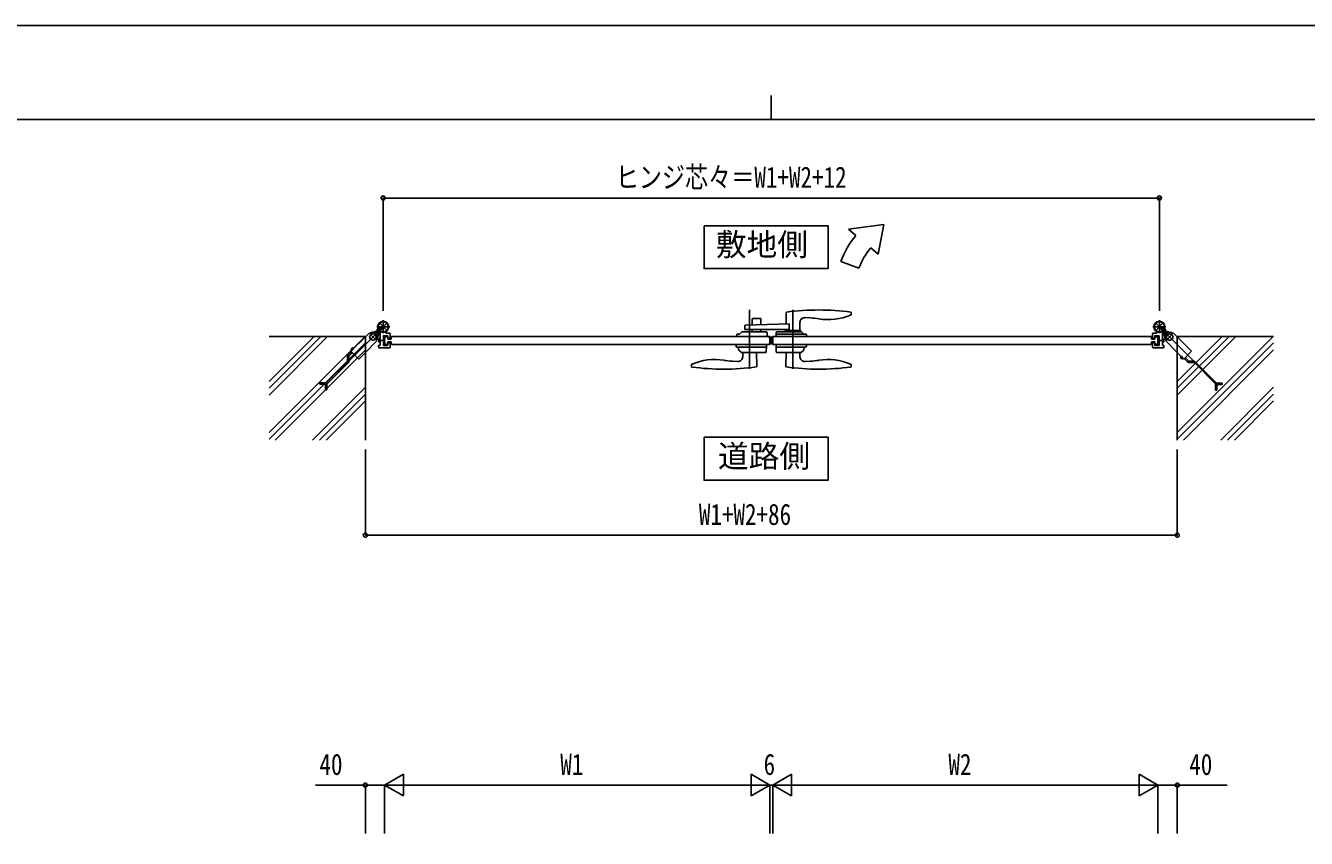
# Model space of a CAD drawing. Units: millimetres, scale not verified. Extents: x -4205 to 4205, y -2970 to 2970.
# Drawn here: x -1554 to 1106, y 1282 to 2970 of the extents above; entities that cross this region are included whole.
import ezdxf
from ezdxf.enums import TextEntityAlignment as Align

# ---------------------------------------------------------------- set-up
doc = ezdxf.new("R2010")
doc.units = ezdxf.units.MM
doc.header["$LTSCALE"] = 10
for name, color, linetype in [('0-2_USER1', 3, 'Continuous'), ('0-3_YKK_12', 2, 'Continuous'), ('0-4_YKK_13', 4, 'Continuous'), ('0-5_YKK_A1', 4, 'Continuous'), ('0-6_YKK_D', 6, 'Continuous'), ('0-7_YKK_ZWAK', 7, 'Continuous')]:
    doc.layers.add(name, color=color, linetype=linetype)
doc.styles.add('ＭＳ ゴシック', font='')
doc.styles.get('ＭＳ ゴシック').set_extended_font_data('MS Gothic')

msp = doc.modelspace()

# ---------------------------------------------------------------- linework, layer by layer
at = {"layer": '0-2_USER1'}
for points in [[(-144.51, 2554.58), (-144.51, 2465.33), (113.09, 2465.33), (113.09, 2554.58)], [(-144.51, 2115.14), (-144.51, 2025.89), (113.09, 2025.89), (113.09, 2115.14)]]:
    msp.add_lwpolyline(points, close=True, dxfattribs=at)
at = {"layer": '0-3_YKK_12'}
for p, q in [((-49.98, 2379.53), (-49.98, 2257.48)), ((40.02, 2379.53), (40.02, 2257.48)), ((-4.98, 2307.51), (-4.98, 2324.55))]:
    msp.add_line(p, q, dxfattribs=at)
at = {"layer": '0-4_YKK_13'}
for p, q in [((26, 2374.02), (25.6, 2350.74)), ((160.93, 2370.76), (161.02, 2373.36)), ((161.02, 2373.36), (161.01, 2374.02)), ((-59.98, 2339.05), (-59.98, 2346.78)), ((32.2, 2350.97), (-59.02, 2347.78)), ((-44.49, 2361.04), (-44.49, 2348.34)), ((-27.49, 2362.04), (-43.49, 2362.04)), ((-26.49, 2348.97), (-26.49, 2361.04)), ((32.2, 2350.97), (32.2, 2339.05)), ((54.27, 2337.05), (54.42, 2353.69)), ((76.27, 2363), (64.95, 2363.59)), ((-76.34, 2324.55), (-76.48, 2328.54)), ((-14.64, 2334.04), (-66.49, 2334.04)), ((32.2, 2339.05), (-59.98, 2339.05)), ((-44.49, 2339.05), (-44.49, 2334.04)), ((-26.49, 2334.04), (-26.49, 2339.05)), ((-13.64, 2333.08), (-13.48, 2328.54)), ((-13.48, 2328.54), (-13.62, 2324.55)), ((5.18, 2333.08), (5.02, 2328.55)), ((5.02, 2328.55), (5.16, 2324.55)), ((67.02, 2329.55), (5.05, 2329.55)), ((5.16, 2324.55), (67.88, 2324.55)), ((6.18, 2334.05), (58.02, 2334.05)), ((24.07, 2336.55), (24.07, 2334.55)), ((55.47, 2337.05), (24.57, 2337.05)), ((25.74, 2337.05), (25.74, 2339.05)), ((55.97, 2334.55), (55.97, 2336.55)), ((62.52, 2329.55), (58.02, 2334.05)), ((67.88, 2324.55), (68.02, 2328.55)), ((-77.84, 2307.55), (-77.98, 2303.55)), ((-77.98, 2303.55), (-77.98, 2303.51)), ((-15.12, 2307.55), (-77.84, 2307.55)), ((-76.98, 2302.55), (-15.02, 2302.55)), ((-72.98, 2302.55), (-72.78, 2296.75)), ((-72.63, 2296.41), (-67.92, 2291.69)), ((-67.56, 2291.55), (-16.36, 2291.55)), ((-64.25, 2291.55), (-64.41, 2282.32)), ((-35.71, 2291.55), (-35.21, 2262.84)), ((-14.98, 2303.55), (-15.37, 2292.51)), ((-15.12, 2307.55), (-14.98, 2303.55)), ((5.16, 2307.55), (5.02, 2303.55)), ((5.02, 2303.55), (5.41, 2292.51)), ((67.02, 2302.55), (5.05, 2302.55)), ((5.16, 2307.55), (67.88, 2307.55)), ((57.6, 2291.55), (6.4, 2291.55)), ((25.75, 2291.55), (25.25, 2262.84)), ((54.29, 2291.55), (54.45, 2282.32)), ((62.67, 2296.41), (57.96, 2291.69)), ((63.02, 2302.55), (62.82, 2296.75)), ((67.88, 2307.55), (68.02, 2303.55)), ((68.02, 2303.55), (68.02, 2303.51)), ((-86.23, 2273.1), (-74.93, 2272.51)), ((-35.21, 2262.84), (-35.22, 2262.18)), ((25.25, 2262.84), (25.26, 2262.18)), ((76.27, 2273.1), (64.97, 2272.51))]:
    msp.add_line(p, q, dxfattribs=at)
for points in [[(-13.62, 2324.54), (-37.53, 2324.54), (-76.34, 2324.54)], [(-75.48, 2329.54), (-70.99, 2329.54), (-66.49, 2334.04)], [(-170.89, 2265.34), (-170.98, 2262.73), (-170.97, 2262.07)], [(160.93, 2265.34), (161.02, 2262.73), (161.01, 2262.07)]]:
    msp.add_lwpolyline(points, dxfattribs=at)
for centre, radius, start, end in [((27, 2374), 1, 97.81776, 179), ((93.52, 1889.55), 490, 82.18537, 97.81776), ((113.06, 2479.55), 120, 260.71811, 292.87469), ((158.93, 2370.83), 2, 292.87469, 358), ((160.01, 2374.01), 1, 1, 82.18537), ((-58.98, 2346.78), 1, 92, 180), ((-43.49, 2361.04), 1, 90, 180), ((-27.49, 2361.04), 1, 0, 90), ((64.42, 2353.6), 10, 87, 179.5), ((67.9, 2203.21), 160, 80.71811, 87), ((-75.48, 2328.54), 1, 90, 178), ((-14.64, 2333.04), 1, 2, 90), ((6.18, 2333.05), 1, 90, 178), ((24.57, 2336.55), 0.5, 90, 180), ((24.57, 2334.55), 0.5, 180, 270), ((55.47, 2336.55), 0.5, 0, 90), ((55.47, 2334.55), 0.5, 270, 0), ((67.02, 2328.55), 1, 2, 90), ((-76.98, 2303.55), 1, 182, 270), ((-72.28, 2296.76), 0.5, 182, 225), ((-67.56, 2292.05), 0.5, 225, 270), ((-16.36, 2292.55), 1, 270, 358), ((6.4, 2292.55), 1, 182, 270), ((57.6, 2292.05), 0.5, 270, 315), ((62.32, 2296.76), 0.5, 315, 358), ((67.02, 2303.55), 1, 270, 358), ((-169.97, 2262.09), 1, 181, 262.18537), ((-168.89, 2265.27), 2, 112.87469, 178), ((-103.48, 2746.55), 490, 262.18537, 277.90552), ((-123.02, 2156.55), 120, 80.71811, 112.87469), ((-77.86, 2432.88), 160, 260.71811, 267), ((-74.41, 2282.5), 10, 267, 359), ((-36.22, 2262.2), 1, 277.90552, 359), ((26.26, 2262.2), 1, 181, 262.09448), ((93.52, 2746.55), 490, 262.09448, 277.81463), ((64.45, 2282.5), 10, 181, 273), ((67.9, 2432.88), 160, 273, 279.28189), ((113.06, 2156.55), 120, 67.12531, 99.28189), ((158.93, 2265.27), 2, 2, 67.12531), ((160.01, 2262.09), 1, 277.81463, 359)]:
    msp.add_arc(centre, radius, start, end, dxfattribs=at)
at = {"layer": '0-5_YKK_A1'}
for p, q in [((228.65, 2557.05), (155.44, 2547.04)), ((228.65, 2557.05), (216.73, 2495.62)), ((170.76, 2534.18), (155.44, 2547.04)), ((216.73, 2495.62), (201.4, 2508.47)), ((139.51, 2480.05), (177.09, 2466.37)), ((-797.48, 2344.55), (-824.48, 2344.55)), ((-814.45, 2342.12), (-823.68, 2335.65)), ((-822.41, 2340.82), (-823.34, 2339.7)), ((-816.26, 2342.49), (-821.17, 2339.05)), ((-817.59, 2351.16), (-804.37, 2337.94)), ((-817.59, 2337.94), (-804.37, 2351.16)), ((-810.98, 2331.05), (-810.98, 2358.05)), ((787.52, 2344.55), (814.52, 2344.55)), ((794.41, 2337.94), (807.63, 2351.16)), ((807.63, 2337.94), (794.41, 2351.16)), ((801.02, 2331.05), (801.02, 2358.05)), ((804.49, 2342.12), (813.72, 2335.65)), ((806.3, 2342.49), (811.21, 2339.05)), ((812.45, 2340.82), (813.38, 2339.7)), ((-847.98, 2324.55), (-1047.98, 2324.55)), ((-1047.98, 2217.05), (-940.48, 2324.55)), ((-1047.98, 2202.91), (-926.34, 2324.55)), ((-1047.98, 2231.19), (-954.62, 2324.55)), ((-1047.98, 2125.12), (-848.56, 2324.55)), ((-825.48, 2330.05), (-888.07, 2267.46)), ((-847.98, 2109.55), (-847.98, 2324.55)), ((-839.26, 2330.41), (-840.4, 2331.54)), ((-834.14, 2330.58), (-839.44, 2325.28)), ((-839.44, 2325.28), (-837.5, 2318.03)), ((-838.91, 2330.05), (-825.48, 2316.62)), ((-837.5, 2318.03), (-830.25, 2316.09)), ((-826.89, 2328.64), (-834.14, 2330.58)), ((-830.25, 2316.09), (-824.94, 2321.39)), ((-823.63, 2334.72), (-827.22, 2334.72)), ((-827.22, 2332.72), (-823.38, 2332.72)), ((-824.94, 2321.39), (-826.89, 2328.64)), ((-823.99, 2315.13), (-825.12, 2316.26)), ((-823.63, 2334.72), (-822.26, 2336.1)), ((-822.8, 2328.31), (-822.8, 2332.14)), ((-822.39, 2333.13), (-817.73, 2337.8)), ((-807.37, 2316.05), (-821.54, 2316.05)), ((-820.8, 2331.9), (-817.92, 2334.78)), ((-820.8, 2331.9), (-820.8, 2328.31)), ((-818.78, 2320.05), (-819.98, 2318.85)), ((-819.98, 2318.85), (-819.98, 2313.25)), ((-819.82, 2332.88), (-819.11, 2332.17)), ((-819.63, 2336.85), (-814.72, 2340.29)), ((-819.46, 2319.37), (-817.48, 2319.37)), ((-819.11, 2332.17), (-817.58, 2333.71)), ((-818.78, 2312.05), (-818.78, 2320.05)), ((-817.48, 2320.05), (-818.78, 2320.05)), ((-817.48, 2332.72), (-817.48, 2316.51)), ((-817.48, 2315.59), (-817.48, 2306.35)), ((-810.48, 2306.35), (-810.48, 2325.75)), ((-809.18, 2320.05), (-810.48, 2320.05)), ((-810.48, 2319.37), (-808.5, 2319.37)), ((-810.18, 2326.05), (-801.78, 2326.05)), ((-807.18, 2324.55), (-807.98, 2316.05)), ((-807.18, 2307.55), (-807.98, 2316.05)), ((-807.18, 2324.55), (-801.98, 2324.55)), ((-797.48, 2331.05), (-803.91, 2331.05)), ((-801.28, 2319.05), (-801.98, 2324.55)), ((-801.48, 2321.55), (-801.48, 2325.75)), ((-794.68, 2319.05), (-801.28, 2319.05)), ((-800.48, 2320.55), (-797.48, 2320.55)), ((-796.48, 2330.05), (-796.48, 2321.55)), ((-794.68, 2319.05), (-793.98, 2324.55)), ((-787.98, 2324.55), (-793.98, 2324.55)), ((-8.48, 2307.55), (-7.98, 2316.05)), ((-1.48, 2307.55), (-1.98, 2316.05)), ((778.02, 2324.55), (784.02, 2324.55)), ((784.72, 2319.05), (784.02, 2324.55)), ((784.72, 2319.05), (791.32, 2319.05)), ((786.52, 2330.05), (786.52, 2321.55)), ((787.52, 2331.05), (793.95, 2331.05)), ((790.52, 2320.55), (787.52, 2320.55)), ((791.32, 2319.05), (792.02, 2324.55)), ((791.52, 2321.55), (791.52, 2325.75)), ((800.22, 2326.05), (791.82, 2326.05)), ((797.22, 2324.55), (792.02, 2324.55)), ((797.22, 2324.55), (798.02, 2316.05)), ((797.22, 2307.55), (798.02, 2316.05)), ((797.41, 2316.05), (811.58, 2316.05)), ((800.52, 2319.37), (798.54, 2319.37)), ((799.22, 2320.05), (800.52, 2320.05)), ((800.52, 2306.35), (800.52, 2325.75)), ((809.67, 2336.85), (804.75, 2340.29)), ((807.52, 2332.72), (807.52, 2316.51)), ((807.52, 2320.05), (808.82, 2320.05)), ((809.5, 2319.37), (807.52, 2319.37)), ((807.52, 2315.59), (807.52, 2306.35)), ((812.43, 2333.13), (807.77, 2337.8)), ((810.84, 2331.9), (807.96, 2334.78)), ((808.82, 2312.05), (808.82, 2320.05)), ((808.82, 2320.05), (810.02, 2318.85)), ((810.02, 2318.85), (810.02, 2313.25)), ((810.84, 2331.9), (810.84, 2328.31)), ((813.67, 2334.72), (812.3, 2336.1)), ((812.69, 2335.71), (813.39, 2336.42)), ((812.84, 2328.31), (812.84, 2332.14)), ((813.39, 2336.42), (812.88, 2336.93)), ((817.26, 2332.72), (813.42, 2332.72)), ((813.67, 2334.72), (817.26, 2334.72)), ((815.16, 2316.26), (814.03, 2315.13)), ((816.93, 2328.64), (814.98, 2321.39)), ((814.98, 2321.39), (820.29, 2316.09)), ((815.52, 2316.62), (828.95, 2330.05)), ((815.52, 2330.05), (878.11, 2267.46)), ((824.18, 2330.58), (816.93, 2328.64)), ((820.29, 2316.09), (827.54, 2318.03)), ((829.48, 2325.28), (824.18, 2330.58)), ((827.54, 2318.03), (829.48, 2325.28)), ((830.44, 2331.54), (829.3, 2330.41)), ((1038.02, 2324.55), (838.02, 2324.55)), ((838.02, 2109.55), (838.02, 2324.55)), ((838.02, 2217.05), (945.52, 2324.55)), ((838.02, 2202.91), (959.66, 2324.55)), ((838.02, 2231.19), (931.38, 2324.55)), ((838.02, 2125.12), (1037.44, 2324.55)), ((-1047.98, 2110.98), (-847.98, 2310.98)), ((-1035.27, 2109.55), (-847.98, 2296.84)), ((-883.61, 2286.06), (-876.74, 2292.93)), ((-881.6, 2284.39), (-874.9, 2291.09)), ((-877.23, 2297.66), (-875.4, 2297.03)), ((-876.81, 2295.12), (-877.08, 2295.58)), ((-875.75, 2296.18), (-876.81, 2295.12)), ((-872.92, 2299.01), (-875.75, 2296.18)), ((-875.4, 2297.03), (-874.15, 2297.41)), ((-874.4, 2300.49), (-873.77, 2298.66)), ((-873.77, 2298.66), (-874.15, 2297.41)), ((-872.92, 2299.01), (-871.86, 2300.07)), ((-871.86, 2300.07), (-872.32, 2300.34)), ((-820.48, 2302.05), (-820.48, 2305.75)), ((-817.78, 2306.05), (-820.18, 2306.05)), ((-818.78, 2312.05), (-819.98, 2313.25)), ((-797.48, 2301.05), (-819.48, 2301.05)), ((-819.46, 2312.73), (-817.48, 2312.73)), ((-818.78, 2312.05), (-817.48, 2312.05)), ((-810.48, 2312.73), (-808.5, 2312.73)), ((-810.48, 2312.05), (-809.18, 2312.05)), ((-810.18, 2306.05), (-801.78, 2306.05)), ((-809.18, 2312.05), (-807.98, 2313.25)), ((-807.18, 2307.55), (-801.98, 2307.55)), ((-801.28, 2313.05), (-801.98, 2307.55)), ((-801.48, 2310.55), (-801.48, 2306.35)), ((-794.68, 2313.05), (-801.28, 2313.05)), ((-800.48, 2311.55), (-797.48, 2311.55)), ((-796.48, 2310.55), (-796.48, 2302.05)), ((-794.68, 2313.05), (-793.98, 2307.55)), ((-787.98, 2307.55), (-793.98, 2307.55)), ((-787.98, 2307.55), (-8.48, 2307.55)), ((778.02, 2307.55), (-1.48, 2307.55)), ((778.02, 2307.55), (784.02, 2307.55)), ((784.72, 2313.05), (784.02, 2307.55)), ((784.72, 2313.05), (791.32, 2313.05)), ((786.52, 2310.55), (786.52, 2302.05)), ((790.52, 2311.55), (787.52, 2311.55)), ((787.52, 2301.05), (809.52, 2301.05)), ((791.32, 2313.05), (792.02, 2307.55)), ((791.52, 2310.55), (791.52, 2306.35)), ((800.22, 2306.05), (791.82, 2306.05)), ((797.22, 2307.55), (792.02, 2307.55)), ((799.22, 2312.05), (798.02, 2313.25)), ((800.52, 2312.73), (798.54, 2312.73)), ((800.52, 2312.05), (799.22, 2312.05)), ((809.5, 2312.73), (807.52, 2312.73)), ((808.82, 2312.05), (807.52, 2312.05)), ((807.82, 2306.05), (810.22, 2306.05)), ((808.82, 2312.05), (810.02, 2313.25)), ((810.52, 2302.05), (810.52, 2305.75)), ((838.02, 2110.98), (1038.02, 2310.98)), ((850.73, 2109.55), (1038.02, 2296.84)), ((-928.64, 2228.73), (-885.37, 2272)), ((-926.98, 2226.71), (-883.36, 2270.33)), ((-884.79, 2273.41), (-884.79, 2283.23)), ((-882.19, 2273.16), (-882.19, 2282.98)), ((845.08, 2281.13), (846.91, 2281.76)), ((845.5, 2283.67), (845.23, 2283.2)), ((846.56, 2282.61), (845.5, 2283.67)), ((846.56, 2282.61), (849.39, 2279.78)), ((846.91, 2281.76), (848.16, 2281.38)), ((847.91, 2278.3), (848.54, 2280.13)), ((848.54, 2280.13), (848.16, 2281.38)), ((849.39, 2279.78), (850.45, 2278.72)), ((850.45, 2278.72), (849.98, 2278.45)), ((859.51, 2271.91), (852.64, 2278.79)), ((861.17, 2273.93), (854.48, 2280.63)), ((872.16, 2270.74), (862.34, 2270.74)), ((872.41, 2273.34), (862.59, 2273.34)), ((916.84, 2226.89), (873.57, 2270.16)), ((918.85, 2228.55), (875.24, 2272.17)), ((-957.49, 2109.55), (-847.98, 2219.06)), ((-942.29, 2228.14), (-930.05, 2228.14)), ((-942.29, 2225.54), (-942.29, 2228.14)), ((-929.8, 2225.54), (-942.29, 2225.54)), ((-930.75, 2214), (-930.75, 2225.54)), ((-930.75, 2214), (-928.15, 2214)), ((-928.15, 2225.9), (-928.15, 2214)), ((917.43, 2213.24), (917.43, 2225.48)), ((920.03, 2213.24), (917.43, 2213.24)), ((919.67, 2227.38), (931.57, 2227.38)), ((920.03, 2225.72), (920.03, 2213.24)), ((931.57, 2224.78), (920.03, 2224.78)), ((928.51, 2109.55), (1038.02, 2219.06)), ((931.57, 2224.78), (931.57, 2227.38)), ((-943.35, 2109.55), (-847.98, 2204.92)), ((-929.21, 2109.55), (-847.98, 2190.77)), ((942.65, 2109.55), (1038.02, 2204.92)), ((956.79, 2109.55), (1038.02, 2190.77))]:
    msp.add_line(p, q, dxfattribs=at)
for points in [[(-822.41, 2340.82), (-818.39, 2335.09), (-819.76, 2334.59)], [(812.45, 2340.82), (808.43, 2335.09), (809.8, 2334.59)], [(-840.4, 2331.54), (-847.98, 2323.95), (-877.87, 2294.06), (-861.47, 2277.66)], [(-861.47, 2277.66), (-847.98, 2291.14), (-823.99, 2315.13)], [(-823.53, 2338.32), (-821.39, 2338.66), (-820.23, 2338.07)], [(-822.65, 2335.71), (-823.35, 2336.42), (-822.84, 2336.93)], [(-821.12, 2334.88), (-820.07, 2336.78), (-820.23, 2338.07)], [(-809.18, 2312.05), (-809.18, 2320.05), (-807.98, 2318.85), (-807.98, 2313.25)], [(-787.98, 2324.55), (-8.48, 2324.55), (-7.98, 2316.05)], [(778.02, 2324.55), (-1.48, 2324.55), (-1.98, 2316.05)], [(799.22, 2312.05), (799.22, 2320.05), (798.02, 2318.85), (798.02, 2313.25)], [(809.86, 2332.88), (809.15, 2332.17), (807.62, 2333.71)], [(811.16, 2334.88), (810.11, 2336.78), (810.27, 2338.07)], [(813.57, 2338.32), (811.43, 2338.66), (810.27, 2338.07)], [(814.03, 2315.13), (838.02, 2291.14), (851.51, 2277.66), (867.91, 2294.06)], [(867.91, 2294.06), (838.02, 2323.95), (830.44, 2331.54)]]:
    msp.add_lwpolyline(points, dxfattribs=at)
for points in [[(-819.25, 2336.31), (-814.34, 2339.76), (-816.63, 2343.03), (-821.55, 2339.59)], [(809.29, 2336.31), (804.38, 2339.76), (806.67, 2343.03), (811.59, 2339.59)]]:
    msp.add_lwpolyline(points, close=True, dxfattribs=at)
for centre, radius in [((-810.98, 2344.55), 11.5), ((-810.98, 2344.55), 10.35), ((801.02, 2344.55), 11.5), ((801.02, 2344.55), 10.35)]:
    msp.add_circle(centre, radius, dxfattribs=at)
for centre, radius, start, end in [((308.65, 2418.48), 180, 140, 160), ((308.65, 2418.48), 140, 140, 160), ((-832.19, 2323.33), 10, 315, 135), ((-832.19, 2323.33), 6.5, 84.54354, 275.45646), ((-832.19, 2323.33), 6.5, 275.45646, 84.54354), ((-827.22, 2329.72), 5, 90, 135.40999), ((-827.22, 2329.72), 3, 90, 110.54093), ((-822.35, 2338.87), 1.3, 140, 200.9647), ((-815.16, 2341.62), 9, 200.9647, 229.0353), ((-823.38, 2334.12), 1.4, 270, 315), ((-825.8, 2328.31), 3, 339.45907, 0), ((-821.4, 2332.14), 1.4, 135, 180), ((-825.8, 2328.31), 5, 314.59001, 0), ((-820.21, 2335.81), 1.3, 229.0353, 290), ((-822.48, 2332.72), 5, 360, 45.81561), ((-817.28, 2316.51), 0.2, 180, 246.42182), ((-817.28, 2315.59), 0.2, 113.57818, 180), ((-817.48, 2316.05), 0.3, 293.57818, 66.42182), ((-810.18, 2325.75), 0.3, 90, 180), ((-803.91, 2333.05), 2, 121.58634, 270), ((-801.78, 2325.75), 0.3, 360, 90), ((-800.48, 2321.55), 1, 180, 270), ((-797.48, 2330.05), 1, 360, 90), ((-797.48, 2321.55), 1, 270, 360), ((787.52, 2330.05), 1, 90, 180), ((787.52, 2321.55), 1, 180, 270), ((790.52, 2321.55), 1, 270, 0), ((791.82, 2325.75), 0.3, 90, 180), ((793.95, 2333.05), 2, 270, 58.41366), ((800.22, 2325.75), 0.3, 0, 90), ((807.52, 2316.05), 0.3, 113.57818, 246.42182), ((807.32, 2316.51), 0.2, 293.57818, 0), ((807.32, 2315.59), 0.2, 0, 66.42182), ((812.52, 2332.72), 5, 134.18439, 180), ((810.25, 2335.81), 1.3, 250, 310.9647), ((815.84, 2328.31), 5, 180, 225.40999), ((805.2, 2341.62), 9, 310.9647, 339.0353), ((822.23, 2323.33), 10, 45, 225), ((811.44, 2332.14), 1.4, 0, 45), ((813.42, 2334.12), 1.4, 225, 270), ((815.84, 2328.31), 3, 180, 200.54093), ((812.39, 2338.87), 1.3, 339.0353, 40), ((822.23, 2323.33), 6.5, 174.54354, 5.45646), ((822.23, 2323.33), 6.5, 5.45646, 174.54354), ((817.26, 2329.72), 5, 44.59001, 90), ((817.26, 2329.72), 3, 69.45907, 90), ((-875.09, 2296.73), 2.3, 171.88409, 210), ((-873.21, 2296.46), 4.2, 98.11591, 171.88409), ((-873.47, 2298.35), 2.3, 60, 98.11591), ((-820.18, 2305.75), 0.3, 90, 180), ((-819.48, 2302.05), 1, 180, 270), ((-817.78, 2306.35), 0.3, 270, 360), ((-810.18, 2306.35), 0.3, 180, 270), ((-801.78, 2306.35), 0.3, 270, 360), ((-800.48, 2310.55), 1, 90, 180), ((-797.48, 2310.55), 1, 360, 90), ((-797.48, 2302.05), 1, 270, 360), ((787.52, 2310.55), 1, 90, 180), ((787.52, 2302.05), 1, 180, 270), ((790.52, 2310.55), 1, 0, 90), ((791.82, 2306.35), 0.3, 180, 270), ((800.22, 2306.35), 0.3, 270, 0), ((807.82, 2306.35), 0.3, 180, 270), ((809.52, 2302.05), 1, 270, 0), ((810.22, 2305.75), 0.3, 0, 90), ((-886.79, 2273.41), 2, 315, 0), ((-880.79, 2283.23), 4, 135, 180), ((-886.19, 2273.16), 4, 315, 0), ((-880.19, 2282.98), 2, 135, 180), ((847.22, 2282.05), 2.3, 150, 188.11591), ((849.1, 2282.32), 4.2, 188.11591, 261.88409), ((848.83, 2280.44), 2.3, 261.88409, 300), ((862.34, 2274.74), 4, 225, 270), ((862.59, 2275.34), 2, 225, 270), ((872.16, 2268.74), 2, 45, 90), ((872.41, 2269.34), 4, 45, 90), ((-930.05, 2230.14), 2, 270, 315), ((-929.8, 2229.54), 4, 270, 315), ((915.43, 2225.48), 2, 0, 45), ((916.03, 2225.72), 4, 0, 45)]:
    msp.add_arc(centre, radius, start, end, dxfattribs=at)
at = {"layer": '0-6_YKK_D'}
for p, q in [((-810.98, 2377.55), (-810.98, 2613.05)), ((-810.98, 2612.05), (801.02, 2612.05)), ((801.02, 2377.55), (801.02, 2613.05)), ((-847.98, 2089.55), (-847.98, 1911.05)), ((838.02, 2089.55), (838.02, 1911.05)), ((-847.98, 1912.05), (838.02, 1912.05)), ((-807.98, 1392.84), (-769.01, 1415.34)), ((-769.01, 1370.34), (-769.01, 1415.34)), ((-7.98, 1392.84), (-46.95, 1415.34)), ((-46.95, 1415.34), (-46.95, 1370.34)), ((-1.98, 1392.84), (36.99, 1415.34)), ((36.99, 1370.34), (36.99, 1415.34)), ((798.02, 1392.84), (759.05, 1415.34)), ((759.05, 1415.34), (759.05, 1370.34)), ((-847.98, 1292.33), (-847.98, 1393.84)), ((-807.98, 1292.33), (-807.98, 1393.84)), ((-807.98, 1292.33), (-807.98, 1393.84)), ((-807.98, 1392.84), (-769.01, 1370.34)), ((-807.98, 1392.84), (-730.04, 1392.84)), ((-52.98, 1392.84), (-762.98, 1392.84)), ((-7.98, 1392.84), (-85.92, 1392.84)), ((-7.98, 1392.84), (-46.95, 1370.34)), ((-7.98, 1292.33), (-7.98, 1393.84)), ((-7.98, 1292.33), (-7.98, 1393.84)), ((-7.98, 1392.84), (-1.98, 1392.84)), ((-1.98, 1292.33), (-1.98, 1393.84)), ((-1.98, 1292.33), (-1.98, 1393.84)), ((-1.98, 1392.84), (36.99, 1370.34)), ((-1.98, 1392.84), (75.96, 1392.84)), ((43.02, 1392.84), (753.02, 1392.84)), ((798.02, 1392.84), (720.08, 1392.84)), ((798.02, 1392.84), (759.05, 1370.34)), ((798.02, 1292.33), (798.02, 1393.84)), ((798.02, 1292.33), (798.02, 1393.84)), ((838.02, 1292.33), (838.02, 1393.84))]:
    msp.add_line(p, q, dxfattribs=at)
for points in [[(-807.98, 1392.84), (-847.98, 1392.84), (-951.38, 1392.84)], [(798.02, 1392.84), (838.02, 1392.84), (941.42, 1392.84)]]:
    msp.add_lwpolyline(points, dxfattribs=at)
for centre in [(-810.98, 2612.05), (801.02, 2612.05), (-847.98, 1912.05), (838.02, 1912.05), (-847.98, 1392.84), (838.02, 1392.84)]:
    msp.add_circle(centre, 4.25, dxfattribs=at)
at = {"layer": '0-7_YKK_ZWAK'}
for p, q in [((-4.98, 2825), (-4.98, 2775)), ((3895.02, 2775), (-3904.98, 2775))]:
    msp.add_line(p, q, dxfattribs=at)
msp.add_lwpolyline([(-4205, -2970), (4205, -2970), (4205, 2970), (-4205, 2970)], close=True, dxfattribs=at)

# ---------------------------------------------------------------- texts
at = {"layer": '0-2_USER1', "style": 'ＭＳ ゴシック'}
for s, p in [('敷地側', (-120.13, 2478.08)), ('道路側', (-115.79, 2038.64))]:
    msp.add_text(s, height=46.74, dxfattribs=at).set_placement(p, align=Align.BOTTOM_LEFT)
at = {"layer": '0-6_YKK_D', "style": 'ＭＳ ゴシック', "width": 0.8}
for s, p in [('ヒンジ芯々＝W1+W2+12', (-328.18, 2620.05)), ('W1+W2+86', (-155.38, 1920.05)), ('40', (-943.38, 1400.84)), ('W1', (-443.18, 1400.84)), ('6', (-20.98, 1400.84)), ('W2', (362.82, 1400.84)), ('40', (863.02, 1400.84))]:
    msp.add_text(s, height=43.99, dxfattribs=at).set_placement(p, align=Align.BOTTOM_LEFT)

doc.saveas('drawing.dxf')
